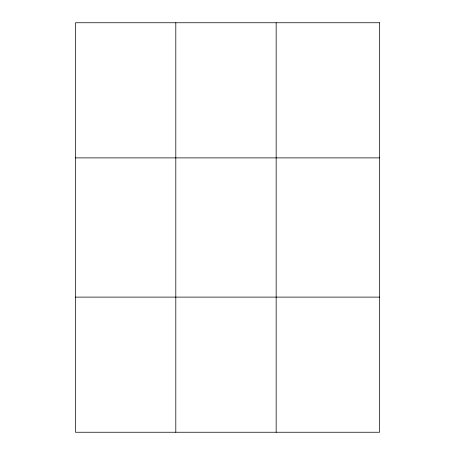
<?xml version="1.0" encoding="UTF-8"?>
<svg xmlns="http://www.w3.org/2000/svg" width="455" height="455" viewBox="0 0 455 455"><rect width="100%" height="100%" fill="white"/><g stroke="black" fill="none" stroke-linecap="round" stroke-linejoin="round"><path stroke-width="0.68" d="M175.806 432.25L175.806 22.75M276.157 432.25L276.157 22.75M75.456 157.885L379.544 157.885M75.456 297.115L379.544 297.115M379.544 22.75L75.456 22.75L75.456 432.25L379.544 432.25L379.544 22.75"/></g></svg>
